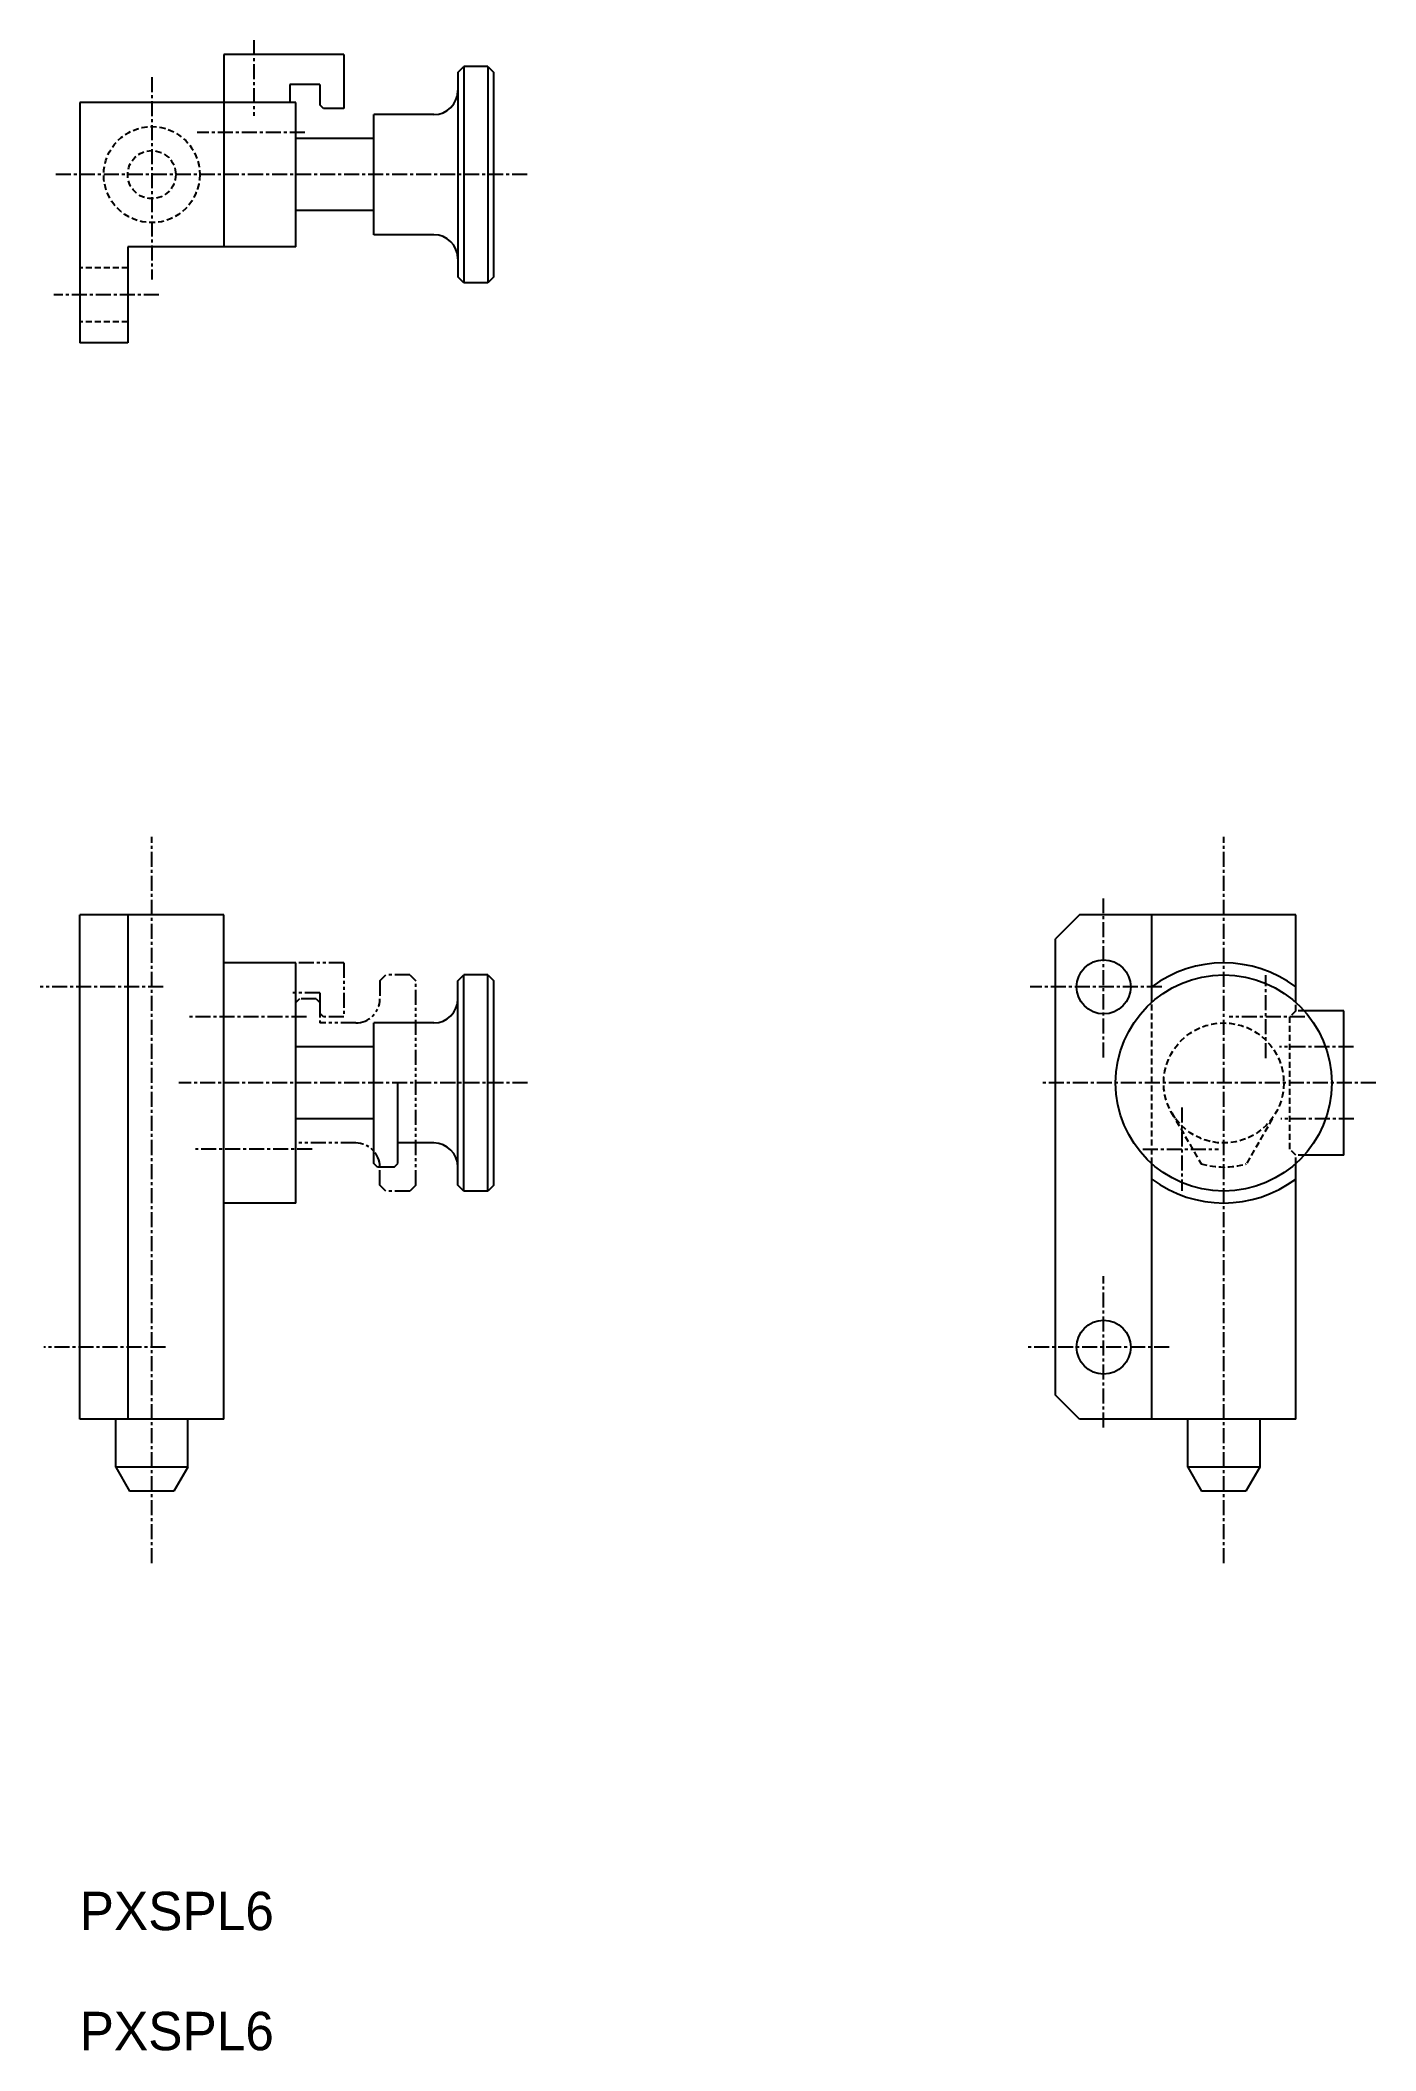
# Model space of a CAD drawing. Extents: x -6550 to -6439, y -532 to -365.
import ezdxf

# ---------------------------------------------------------------- set-up
doc = ezdxf.new("R2010")
doc.units = 0
for name, pattern in [('CENTER', [2, 1.25, -0.25, 0.25, -0.25]), ('DASHED', [0.75, 0.5, -0.25]), ('PHANTOM', [2.5, 1.25, -0.25, 0.25, -0.25, 0.25, -0.25])]:
    doc.linetypes.add(name, pattern=pattern)
doc.layers.get('0').update_dxf_attribs({"linetype": 'CONTINUOUS'})
doc.layers.add('CENTER', color=1, linetype='CENTER')

msp = doc.modelspace()

# ---------------------------------------------------------------- linework, layer by layer
at = {"color": 7, "linetype": 'CONTINUOUS'}
for p, q in [((-6534.71, -366.17, -1606.54), (-6534.71, -382.17, -1606.54)), ((-6524.71, -366.17, -1606.54), (-6534.71, -366.17, -1606.54)), ((-6524.71, -366.17, -1606.54), (-6524.71, -370.67, -1606.54)), ((-6515.21, -367.67, -1606.54), (-6514.71, -367.17, -1606.54)), ((-6515.21, -367.67, -1606.54), (-6515.21, -384.67, -1606.54)), ((-6514.71, -367.17, -1606.54), (-6514.71, -385.17, -1606.54)), ((-6512.71, -367.17, -1606.54), (-6514.71, -367.17, -1606.54)), ((-6512.71, -367.17, -1606.54), (-6512.71, -385.17, -1606.54)), ((-6512.71, -367.17, -1606.54), (-6512.21, -367.67, -1606.54)), ((-6512.21, -384.67, -1606.54), (-6512.21, -367.67, -1606.54)), ((-6526.71, -368.67, -1606.54), (-6529.21, -368.67, -1606.54)), ((-6529.21, -368.67, -1606.54), (-6529.21, -370.17, -1606.54)), ((-6526.71, -368.67, -1606.54), (-6526.71, -370.37, -1606.54)), ((-6546.71, -370.17, -1606.54), (-6546.71, -390.17, -1606.54)), ((-6528.71, -370.17, -1606.54), (-6546.71, -370.17, -1606.54)), ((-6528.71, -382.17, -1606.54), (-6528.71, -370.17, -1606.54)), ((-6526.41, -370.67, -1606.54), (-6526.71, -370.37, -1606.54)), ((-6524.71, -370.67, -1606.54), (-6526.41, -370.67, -1606.54)), ((-6522.21, -381.17, -1606.54), (-6522.21, -371.17, -1606.54)), ((-6517.21, -371.17, -1606.54), (-6522.21, -371.17, -1606.54)), ((-6522.21, -373.17, -1606.54), (-6528.71, -373.17, -1606.54)), ((-6522.21, -379.17, -1606.54), (-6528.71, -379.17, -1606.54)), ((-6517.21, -381.17, -1606.54), (-6522.21, -381.17, -1606.54)), ((-6528.71, -382.17, -1606.54), (-6542.71, -382.17, -1606.54)), ((-6542.71, -382.17, -1606.54), (-6542.71, -390.17, -1606.54)), ((-6514.71, -385.17, -1606.54), (-6515.21, -384.67, -1606.54)), ((-6512.21, -384.67, -1606.54), (-6512.71, -385.17, -1606.54)), ((-6512.71, -385.17, -1606.54), (-6514.71, -385.17, -1606.54)), ((-6542.71, -390.17, -1606.54), (-6546.71, -390.17, -1606.54)), ((-6546.71, -479.81, -1606.54), (-6546.71, -437.81, -1606.54)), ((-6534.71, -437.81, -1606.54), (-6546.71, -437.81, -1606.54)), ((-6542.71, -437.81, -1606.54), (-6542.71, -479.81, -1606.54)), ((-6534.71, -479.81, -1606.54), (-6534.71, -437.81, -1606.54)), ((-6463.42, -437.81, -1606.54), (-6465.42, -439.81, -1606.54)), ((-6445.42, -437.81, -1606.54), (-6463.42, -437.81, -1606.54)), ((-6457.42, -445.1, -1606.54), (-6457.42, -437.81, -1606.54)), ((-6445.42, -445.1, -1606.54), (-6445.42, -437.81, -1606.54)), ((-6465.42, -477.81, -1606.54), (-6465.42, -439.81, -1606.54)), ((-6528.71, -441.81, -1606.54), (-6534.71, -441.81, -1606.54)), ((-6528.71, -461.81, -1606.54), (-6528.71, -441.81, -1606.54)), ((-6515.21, -443.31, -1606.54), (-6514.71, -442.81, -1606.54)), ((-6515.21, -460.31, -1606.54), (-6515.21, -443.31, -1606.54)), ((-6514.71, -460.81, -1606.54), (-6514.71, -442.81, -1606.54)), ((-6512.71, -442.81, -1606.54), (-6514.71, -442.81, -1606.54)), ((-6512.71, -460.81, -1606.54), (-6512.71, -442.81, -1606.54)), ((-6512.71, -442.81, -1606.54), (-6512.21, -443.31, -1606.54)), ((-6512.21, -460.31, -1606.54), (-6512.21, -443.31, -1606.54)), ((-6517.21, -446.81, -1606.54), (-6522.21, -446.81, -1606.54)), ((-6522.21, -458.51, -1606.54), (-6522.21, -446.81, -1606.54)), ((-6441.42, -445.81, -1606.54), (-6444.71, -445.81, -1606.54)), ((-6441.42, -457.81, -1606.54), (-6441.42, -445.81, -1606.54)), ((-6522.21, -448.81, -1606.54), (-6528.71, -448.81, -1606.54)), ((-6520.21, -458.51, -1606.54), (-6520.21, -451.81, -1606.54)), ((-6522.21, -454.81, -1606.54), (-6528.71, -454.81, -1606.54)), ((-6517.21, -456.81, -1606.54), (-6520.21, -456.81, -1606.54)), ((-6521.91, -458.81, -1606.54), (-6522.21, -458.51, -1606.54)), ((-6520.51, -458.81, -1606.54), (-6520.21, -458.51, -1606.54)), ((-6457.42, -479.81, -1606.54), (-6457.42, -458.52, -1606.54)), ((-6445.42, -479.81, -1606.54), (-6445.42, -458.52, -1606.54)), ((-6441.42, -457.81, -1606.54), (-6444.71, -457.81, -1606.54)), ((-6520.51, -458.81, -1606.54), (-6521.91, -458.81, -1606.54)), ((-6514.71, -460.81, -1606.54), (-6515.21, -460.31, -1606.54)), ((-6512.21, -460.31, -1606.54), (-6512.71, -460.81, -1606.54)), ((-6528.71, -461.81, -1606.54), (-6534.71, -461.81, -1606.54)), ((-6512.71, -460.81, -1606.54), (-6514.71, -460.81, -1606.54)), ((-6463.42, -479.81, -1606.54), (-6465.42, -477.81, -1606.54)), ((-6534.71, -479.81, -1606.54), (-6546.71, -479.81, -1606.54)), ((-6543.71, -483.81, -1606.54), (-6543.71, -479.81, -1606.54)), ((-6537.71, -483.81, -1606.54), (-6537.71, -479.81, -1606.54)), ((-6445.42, -479.81, -1606.54), (-6463.42, -479.81, -1606.54)), ((-6454.42, -483.81, -1606.54), (-6454.42, -479.81, -1606.54)), ((-6448.42, -479.81, -1606.54), (-6448.42, -483.81, -1606.54)), ((-6537.71, -483.81, -1606.54), (-6543.71, -483.81, -1606.54)), ((-6543.71, -483.81, -1606.54), (-6542.55, -485.81, -1606.54)), ((-6537.71, -483.81, -1606.54), (-6538.86, -485.81, -1606.54)), ((-6448.42, -483.81, -1606.54), (-6454.42, -483.81, -1606.54)), ((-6454.42, -483.81, -1606.54), (-6453.26, -485.81, -1606.54)), ((-6448.42, -483.81, -1606.54), (-6449.57, -485.81, -1606.54)), ((-6538.86, -485.81, -1606.54), (-6542.55, -485.81, -1606.54)), ((-6449.57, -485.81, -1606.54), (-6453.26, -485.81, -1606.54))]:
    msp.add_line(p, q, dxfattribs=at)
at = {"color": 3, "linetype": 'DASHED'}
for p, q in [((-6542.71, -383.92, -1606.54), (-6546.71, -383.92, -1606.54)), ((-6542.71, -388.42, -1606.54), (-6546.71, -388.42, -1606.54)), ((-6457.42, -458.52, -1606.54), (-6457.42, -445.1, -1606.54)), ((-6445.42, -445.81, -1606.54), (-6445.42, -445.1, -1606.54)), ((-6445.42, -445.81, -1606.54), (-6445.92, -446.31, -1606.54)), ((-6445.92, -457.31, -1606.54), (-6445.92, -446.31, -1606.54)), ((-6444.71, -445.81, -1606.54), (-6445.42, -445.81, -1606.54)), ((-6455.75, -454.31, -1606.54), (-6453.3, -458.55, -1606.54)), ((-6447.38, -454.81, -1606.54), (-6449.54, -458.55, -1606.54)), ((-6445.42, -457.81, -1606.54), (-6445.92, -457.31, -1606.54)), ((-6445.42, -458.52, -1606.54), (-6445.42, -457.81, -1606.54)), ((-6444.71, -457.81, -1606.54), (-6445.42, -457.81, -1606.54))]:
    msp.add_line(p, q, dxfattribs=at)
at = {"color": 3, "linetype": 'PHANTOM'}
for p, q in [((-6524.71, -441.81, -1606.54), (-6528.71, -441.81, -1606.54)), ((-6524.71, -441.81, -1606.54), (-6524.71, -446.31, -1606.54)), ((-6521.71, -443.31, -1606.54), (-6521.21, -442.81, -1606.54)), ((-6521.71, -443.31, -1606.54), (-6521.71, -444.81, -1606.54)), ((-6519.21, -442.81, -1606.54), (-6521.21, -442.81, -1606.54)), ((-6519.21, -442.81, -1606.54), (-6518.71, -443.31, -1606.54)), ((-6518.71, -460.31, -1606.54), (-6518.71, -443.31, -1606.54)), ((-6526.71, -444.31, -1606.54), (-6529.21, -444.31, -1606.54)), ((-6528.41, -444.81, -1606.54), (-6528.71, -445.11, -1606.54)), ((-6527.01, -444.81, -1606.54), (-6528.41, -444.81, -1606.54)), ((-6527.01, -444.81, -1606.54), (-6526.71, -445.11, -1606.54)), ((-6526.71, -444.31, -1606.54), (-6526.71, -446.01, -1606.54)), ((-6526.71, -445.11, -1606.54), (-6526.71, -446.81, -1606.54)), ((-6526.41, -446.31, -1606.54), (-6526.71, -446.01, -1606.54)), ((-6523.71, -446.81, -1606.54), (-6526.71, -446.81, -1606.54)), ((-6524.71, -446.31, -1606.54), (-6526.41, -446.31, -1606.54)), ((-6523.71, -456.81, -1606.54), (-6528.71, -456.81, -1606.54)), ((-6521.71, -460.31, -1606.54), (-6521.71, -458.81, -1606.54)), ((-6521.21, -460.81, -1606.54), (-6521.71, -460.31, -1606.54)), ((-6518.71, -460.31, -1606.54), (-6519.21, -460.81, -1606.54)), ((-6519.21, -460.81, -1606.54), (-6521.21, -460.81, -1606.54))]:
    msp.add_line(p, q, dxfattribs=at)
at = {"color": 3, "linetype": 'DASHED'}
for centre, radius in [((-6540.71, -376.17, -1606.54), 4), ((-6540.71, -376.17, -1606.54), 2), ((-6451.42, -451.81, -1606.54), 5)]:
    msp.add_circle(centre, radius, dxfattribs=at)
at = {"color": 7, "linetype": 'CONTINUOUS'}
for centre, radius in [((-6461.42, -443.81, -1606.54), 2.25), ((-6451.42, -451.81, -1606.54), 9), ((-6461.42, -473.81, -1606.54), 2.25)]:
    msp.add_circle(centre, radius, dxfattribs=at)
for centre, radius, start, end in [((-6517.21, -369.17, -1606.54), 2, 270, 360), ((-6517.21, -383.17, -1606.54), 2, 360, 90), ((-6451.42, -451.81, -1606.54), 10, 53.1301, 126.8699), ((-6517.21, -444.81, -1606.54), 2, 270, 360), ((-6517.21, -458.81, -1606.54), 2, 360, 90), ((-6451.42, -451.81, -1606.54), 10, 233.1301, 306.8699)]:
    msp.add_arc(centre, radius, start, end, dxfattribs=at)
at = {"color": 3, "linetype": 'PHANTOM'}
for centre, start, end in [((-6523.71, -444.81, -1606.54), 270, 360), ((-6523.71, -458.81, -1606.54), 360, 90)]:
    msp.add_arc(centre, 2, start, end, dxfattribs=at)
at = {"color": 3, "linetype": 'DASHED'}
msp.add_arc((-6451.42, -451.81, -1606.54), 7, 254.4153, 285.5847, dxfattribs=at)
at = {"layer": 'CENTER', "color": 1, "linetype": 'CENTER'}
for p, q in [((-6532.21, -364.98, -1606.54), (-6532.21, -371.28, -1606.54)), ((-6540.71, -368.06, -1606.54), (-6540.71, -384.9, -1606.54)), ((-6527.95, -372.67, -1606.54), (-6536.93, -372.67, -1606.54)), ((-6509.44, -376.17, -1606.54), (-6548.87, -376.17, -1606.54)), ((-6540.11, -386.17, -1606.54), (-6548.87, -386.17, -1606.54)), ((-6540.71, -491.81, -1606.54), (-6540.71, -431.31, -1606.54)), ((-6451.42, -491.81, -1606.54), (-6451.42, -431.31, -1606.54)), ((-6461.42, -449.68, -1606.54), (-6461.42, -436.45, -1606.54)), ((-6447.92, -449.75, -1606.54), (-6447.92, -442.83, -1606.54)), ((-6539.75, -443.81, -1606.54), (-6550, -443.81, -1606.54)), ((-6456.57, -443.81, -1606.54), (-6467.55, -443.81, -1606.54)), ((-6527.82, -446.31, -1606.54), (-6537.72, -446.31, -1606.54)), ((-6444.67, -446.31, -1606.54), (-6450.97, -446.31, -1606.54)), ((-6440.62, -448.81, -1606.54), (-6446.78, -448.81, -1606.54)), ((-6509.42, -451.81, -1606.54), (-6538.45, -451.81, -1606.54)), ((-6438.75, -451.81, -1606.54), (-6466.71, -451.81, -1606.54)), ((-6454.92, -453.86, -1606.54), (-6454.92, -460.78, -1606.54)), ((-6440.58, -454.81, -1606.54), (-6446.66, -454.81, -1606.54)), ((-6527.34, -457.31, -1606.54), (-6537.05, -457.31, -1606.54)), ((-6458.17, -457.31, -1606.54), (-6451.86, -457.31, -1606.54)), ((-6461.42, -480.5, -1606.54), (-6461.42, -467.89, -1606.54)), ((-6539.55, -473.81, -1606.54), (-6549.7, -473.81, -1606.54)), ((-6455.95, -473.81, -1606.54), (-6467.85, -473.81, -1606.54))]:
    msp.add_line(p, q, dxfattribs=at)

# ---------------------------------------------------------------- texts
at = {"color": 7, "linetype": 'CONTINUOUS'}
for p in [(-6546.71, -522.36, -1606.54), (-6546.71, -532.36, -1606.54)]:
    msp.add_text('PXSPL6', height=3.2, dxfattribs=at).set_placement(p)

doc.saveas('drawing.dxf')
